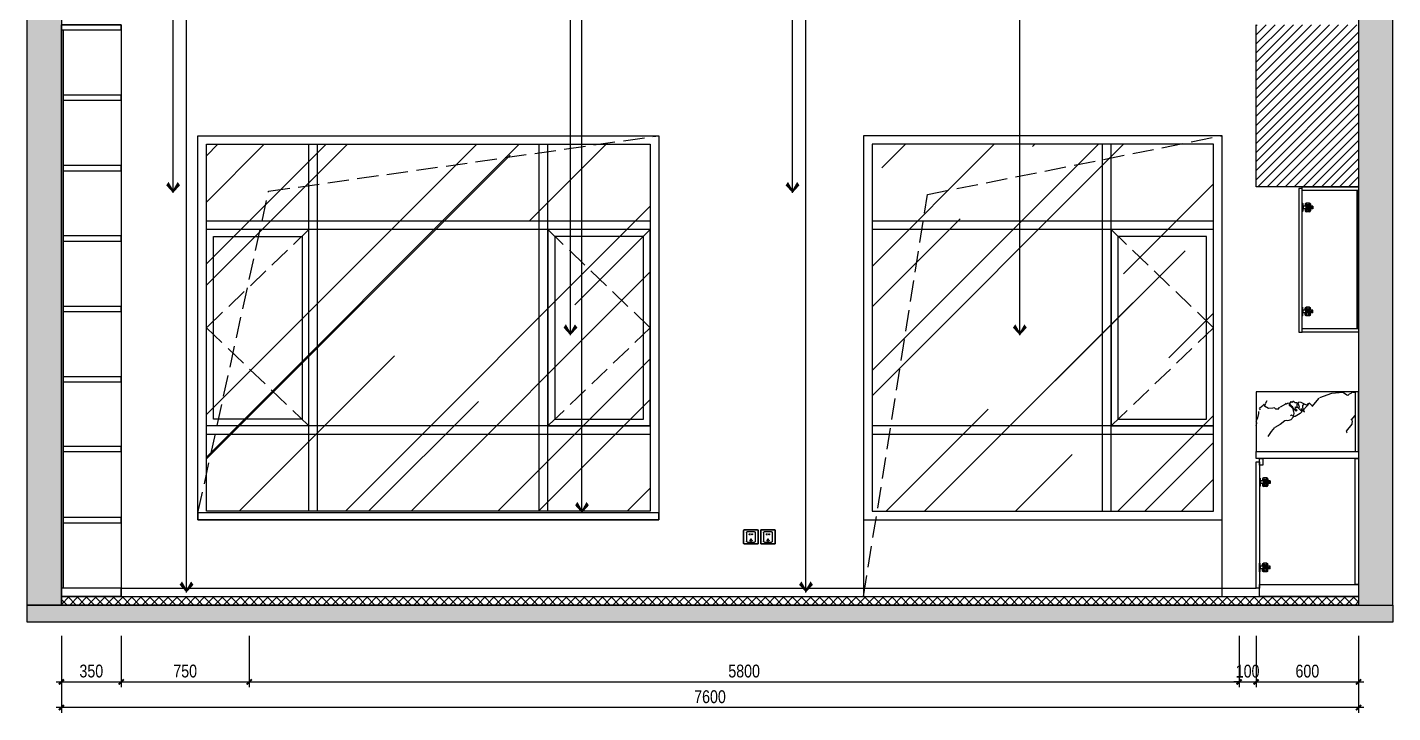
# Model space of a CAD drawing. Extents: x 468514 to 728049, y -74127 to 69080.
# Drawn here: x 523005 to 531005, y 995 to 5010 of the extents above; entities that cross this region are included whole.
import ezdxf

# ---------------------------------------------------------------- set-up
doc = ezdxf.new("R2010")
doc.units = 0
doc.header["$LTSCALE"] = 500
doc.header["$MEASUREMENT"] = 0
doc.linetypes.add('DASH', pattern=[0.35, 0.25, -0.1])
doc.layers.get('Defpoints').update_dxf_attribs({"color": 229})
for name, color, linetype in [('E 立面填充', 250, 'Continuous'), ('E 立面墙体', 245, 'Continuous'), ('E 立面家具、洁具', 153, 'Continuous'), ('E 立面材料分格线', 8, 'Continuous'), ('E 立面材料类别线', 154, 'Continuous'), ('E 立面标注尺寸', 9, 'Continuous'), ('E 立面装饰完成线', 225, 'Continuous'), ('E 立面门', 107, 'Continuous')]:
    doc.layers.add(name, color=color, linetype=linetype)
doc.styles.add('PDC DIM', font='PMingLiU-ExtB.ttf', dxfattribs={"width": 0.85})
doc.dimstyles.new('PDC-A2', dxfattribs={"dimscale": 0, "dimtxt": 2.5, "dimasz": 1, "dimexe": 1, "dimexo": 1, "dimgap": 0.7, "dimtad": 1, "dimdec": 0, "dimtxsty": 'PDC DIM', "dimblk": 'ARCHTICK', "dimcen": 1, "dimdle": 1, "dimclrd": 8, "dimclre": 8, "dimclrt": 9, "dimadec": 0, "dimazin": 0, "dimtfac": 1, "dimtdec": 0, "dimtix": 1, "dimtmove": 2, "dimatfit": 3, "dimldrblk": 'PDC A2 T R', "dimfxl": 10, "dimfxlon": 1, "dimarcsym": 0})
pattern_1 = [(45, (29110.836, 0), (-35.355339, 35.355339), []), (50, (29110.836, 0), (71.726018, -6.2752135), [7.5, -82.5]), (355, (29110.836, 0), (-13.875133, 75.219213), [6, -66]), (100.4514, (29116.81, -0.52), (57.850938, 68.943954), [6.374019, -70.114211]), (46.1842, (29110.84, 20), (106.724105, -16.551901), [11.25, -123.75]), (96.6356, (29119.73, 18.62), (93.46627, 97.411787), [9.561029, -105.1713]), (351.1842, (29110.84, 20), (93.466195, 97.41186), [9, -99]), (21, (29120.836, 15), (59.690705, -40.261889), [7.5, -82.5]), (326, (29120.836, 15), (24.331533, 72.515005), [6, -66]), (71.4514, (29125.81, 11.645), (84.022263, 32.25305), [6.374019, -70.114211]), (37.5, (29110.836, 0), (1.2159855, 33.2893854), [0.5, -65.2, 0.5, -67, 0.5, -66.25]), (7.5, (29110.836, 0), (26.3069537, 39.4411712), [0.5, -38.2, 0.5, -63.7, 0.5, -25.25]), (327.5, (29088.536, 0), (53.3822436, -2.2554872), [0.5, -25, 0.5, -78, 0.5, -103.5]), (317.5, (29078.536, 0), (58.318617, 10.0104982), [0.5, -32.5, 0.5, -51.8, 0.5, -73.5])]

# ---------------------------------------------------------------- blocks, each defined once
blk = doc.blocks.new('sdfds')
at = {"linetype": 'ByBlock'}
for p, q in [((0, 25), (0, -25)), ((1, 25), (0, 25)), ((3, 23), (3, -23)), ((63, 7.5), (3, 7.5)), ((6, 6.5), (3, 6.5)), ((5, 6.5), (5, -6.5)), ((6, 6.5), (6, -6.5)), ((18, 20), (18, 7.5)), ((22, 7.5), (22, -7.5)), ((43, 25), (23, 25)), ((36.2, -5), (36.2, 5)), ((36.2, 5), (43.2, 5)), ((43.2, 5.5), (43.2, 5)), ((46.2, 5.5), (43.2, 5.5)), ((46.2, 5.5), (46.2, -5.5)), ((48, 20), (48, 7.5)), ((63, 2.5), (58.6, 2.5)), ((62, 2.5), (62, -2.5)), ((63, 7.5), (63, 2.5)), ((1, -25), (0, -25)), ((6, -6.5), (3, -6.5)), ((63, -7.5), (3, -7.5)), ((18, -7.5), (18, -20)), ((43, -25), (23, -25)), ((43.2, -5), (36.2, -5)), ((43.2, -5), (43.2, -5.5)), ((46.2, -5.5), (43.2, -5.5)), ((48, -7.5), (48, -20)), ((63, -2.5), (58.6, -2.5)), ((63, -2.5), (63, -7.5))]:
    blk.add_line(p, q, dxfattribs=at)
for points in [[(26.3, 18.6), (26.3, 16.1), (28.8, 16.1), (28.8, 15.1), (26.3, 15.1), (26.3, 12.6), (25.3, 12.6), (25.3, 15.1), (22.9, 15.1), (22.9, 16.1), (25.3, 16.1), (25.3, 18.6), (26.3, 18.6)], [(28.7, 3), (28.7, 0.5), (26.2, 0.5), (26.2, -0.5), (28.7, -0.5), (28.7, -3), (29.7, -3), (29.7, -0.5), (32.1, -0.5), (32.1, 0.5), (29.7, 0.5), (29.7, 3), (28.7, 3)], [(39.7, 18.6), (39.7, 16.1), (37.2, 16.1), (37.2, 15.1), (39.7, 15.1), (39.7, 12.6), (40.7, 12.6), (40.7, 15.1), (43.1, 15.1), (43.1, 16.1), (40.7, 16.1), (40.7, 18.6), (39.7, 18.6)], [(55, 3), (55, 0.5), (52.5, 0.5), (52.5, -0.5), (55, -0.5), (55, -3), (56, -3), (56, -0.5), (58.5, -0.5), (58.5, 0.5), (56, 0.5), (56, 3), (55, 3)], [(26.3, -18.6), (26.3, -16.1), (28.8, -16.1), (28.8, -15.1), (26.3, -15.1), (26.3, -12.6), (25.3, -12.6), (25.3, -15.1), (22.9, -15.1), (22.9, -16.1), (25.3, -16.1), (25.3, -18.6), (26.3, -18.6)], [(39.7, -18.6), (39.7, -16.1), (37.2, -16.1), (37.2, -15.1), (39.7, -15.1), (39.7, -12.6), (40.7, -12.6), (40.7, -15.1), (43.1, -15.1), (43.1, -16.1), (40.7, -16.1), (40.7, -18.6), (39.7, -18.6)]]:
    blk.add_lwpolyline(points, dxfattribs=at)
for centre in [(25.8, 15.6), (29.2, 0), (40.2, 15.6), (55.5, 0), (25.8, -15.6), (40.2, -15.6)]:
    blk.add_circle(centre, 4, dxfattribs=at)
for centre, radius, start, end in [((1, 23), 2, 0, 90), ((23, 20), 5, 90, 180), ((40.2, 17.5), 3.5, 0, 180), ((40.2, 13.7), 3.5, 180, 0), ((43, 20), 5, 0, 90), ((1, -23), 2, 270, 0), ((23, -20), 5, 180, 270), ((25.8, -13.7), 3.5, 0, 180), ((25.8, -17.5), 3.5, 180, 0), ((43, -20), 5, 270, 0)]:
    blk.add_arc(centre, radius, start, end, dxfattribs=at)
blk = doc.blocks.new('ffffaasd')
at = {"linetype": 'DASH', "lineweight": -2, "ltscale": 20}
for p, q in [((69901.2, 418084.7), (69860.2, 418084.7)), ((69855.2, 418079.7), (69855.2, 418028.7)), ((69901.2, 418023.7), (69860.2, 418023.7)), ((69906.2, 418079.7), (69906.2, 418028.7))]:
    blk.add_line(p, q, dxfattribs=at)
for points in [[(69843.2, 418011.7), (69918.2, 418011.7, 0.414214), (69923.2, 418016.7), (69923.2, 418091.7, 0.414214), (69918.2, 418096.7), (69843.2, 418096.7, 0.414214), (69838.2, 418091.7), (69838.2, 418016.7, 0.414214)], [(69843.2, 418013.7), (69918.2, 418013.7, 0.414214), (69921.2, 418016.7), (69921.2, 418091.7, 0.414214), (69918.2, 418094.7), (69843.2, 418094.7, 0.414214), (69840.2, 418091.7), (69840.2, 418016.7, 0.414214)]]:
    blk.add_lwpolyline(points, format="xyb", close=True, dxfattribs=at)
for points in [[(69873.7, 418066.6), (69875.7, 418066.6), (69875.7, 418071.6), (69873.7, 418071.6)], [(69887.7, 418066.6), (69885.7, 418066.6), (69885.7, 418071.6), (69887.7, 418071.6)]]:
    blk.add_lwpolyline(points, dxfattribs=at)
for points in [[(69875.8, 418028.1), (69877.7, 418028.6), (69876.2, 418034.4), (69874.2, 418033.9)], [(69879.7, 418037.6), (69881.7, 418037.6), (69881.7, 418043.6), (69879.7, 418043.6)], [(69885.6, 418028.1), (69883.7, 418028.6), (69885.2, 418034.4), (69887.2, 418033.9)]]:
    blk.add_lwpolyline(points, close=True, dxfattribs=at)
for centre, radius, start, end in [((69860.2, 418079.7), 5, 90, 180), ((69901.2, 418079.7), 5, 0, 90), ((69860.2, 418028.7), 5, 180, 270), ((69873.9, 418069.1), 2.51, 93.6471, 266.3529), ((69887.5, 418069.1), 2.51, 273.6471, 86.3529), ((69901.2, 418028.7), 5, 270, 0)]:
    blk.add_arc(centre, radius, start, end, dxfattribs=at)
blk = doc.blocks.new('d34')
at = {"linetype": 'ByBlock', "lineweight": -2}
blk.add_blockref('ffffaasd', (0, 0), dxfattribs=at)
blk = doc.blocks.new('_ArchTick')
at = {"color": 0, "linetype": 'ByBlock', "const_width": 0.4}
blk.add_lwpolyline([(-0.5, -0.5), (0.5, 0.5)], dxfattribs=at)
blk = doc.blocks.new('*D1595')
at = {"layer": 'Defpoints', "color": 0, "transparency": 16777216}
for p in [(523204.8, 1475), (523554.8, 1475), (523554.8, 1175)]:
    blk.add_point(p, dxfattribs=at)
at = {"layer": 'E 立面标注尺寸', "color": 8, "lineweight": -2, "transparency": 16777216}
for p, q in [((523204.8, 1445), (523204.8, 1145)), ((523554.8, 1445), (523554.8, 1145)), ((523174.8, 1175), (523584.8, 1175))]:
    blk.add_line(p, q, dxfattribs=at)
at = {"layer": 'E 立面标注尺寸', "color": 8, "lineweight": -2, "transparency": 16777216, "xscale": 29.99999882274668, "yscale": 29.99999882274668, "zscale": 29.99999882274668, "rotation": 180}
blk.add_blockref('_ArchTick', (523204.8, 1175), dxfattribs=at)
at = {"layer": 'E 立面标注尺寸', "color": 8, "lineweight": -2, "transparency": 16777216, "xscale": 29.99999882274668, "yscale": 29.99999882274668, "zscale": 29.99999882274668}
blk.add_blockref('_ArchTick', (523554.8, 1175), dxfattribs=at)
at = {"layer": 'E 立面标注尺寸', "color": 9, "transparency": 16777216, "insert": (523379.8, 1238.5), "char_height": 75, "attachment_point": 5, "style": 'PDC DIM'}
blk.add_mtext('350', dxfattribs=at)
blk = doc.blocks.new('PDC A2 T R')
at = {"color": 0, "linetype": 'ByBlock'}
blk.add_line((0, 0), (-2, 0), dxfattribs=at)
for points in [[(-2.15, 0.89), (-1.49, 1.35), (-0.6, 0), (0, 0)], [(-2.15, -0.89), (-1.49, -1.35), (-0.6, 0), (0, 0)]]:
    blk.add_solid(points, dxfattribs=at)
blk = doc.blocks.new('*D1596')
at = {"layer": 'Defpoints', "color": 0, "transparency": 16777216}
for p in [(523554.8, 1475), (524304.8, 1475), (524304.8, 1175)]:
    blk.add_point(p, dxfattribs=at)
at = {"layer": 'E 立面标注尺寸', "color": 8, "lineweight": -2, "transparency": 16777216}
for p, q in [((523554.8, 1445), (523554.8, 1145)), ((524304.8, 1445), (524304.8, 1145)), ((523524.8, 1175), (524334.8, 1175))]:
    blk.add_line(p, q, dxfattribs=at)
at = {"layer": 'E 立面标注尺寸', "color": 8, "lineweight": -2, "transparency": 16777216, "xscale": 29.99999882274668, "yscale": 29.99999882274668, "zscale": 29.99999882274668, "rotation": 180}
blk.add_blockref('_ArchTick', (523554.8, 1175), dxfattribs=at)
at = {"layer": 'E 立面标注尺寸', "color": 8, "lineweight": -2, "transparency": 16777216, "xscale": 29.99999882274668, "yscale": 29.99999882274668, "zscale": 29.99999882274668}
blk.add_blockref('_ArchTick', (524304.8, 1175), dxfattribs=at)
at = {"layer": 'E 立面标注尺寸', "color": 9, "transparency": 16777216, "insert": (523929.8, 1238.5), "char_height": 75, "attachment_point": 5, "style": 'PDC DIM'}
blk.add_mtext('750', dxfattribs=at)
blk = doc.blocks.new('*D1597')
at = {"layer": 'Defpoints', "color": 0, "transparency": 16777216}
for p in [(524304.8, 1475), (530104.8, 1475), (530104.8, 1175)]:
    blk.add_point(p, dxfattribs=at)
at = {"layer": 'E 立面标注尺寸', "color": 8, "lineweight": -2, "transparency": 16777216}
for p, q in [((524304.8, 1445), (524304.8, 1145)), ((530104.8, 1445), (530104.8, 1145)), ((524274.8, 1175), (530134.8, 1175))]:
    blk.add_line(p, q, dxfattribs=at)
at = {"layer": 'E 立面标注尺寸', "color": 8, "lineweight": -2, "transparency": 16777216, "xscale": 29.99999882274668, "yscale": 29.99999882274668, "zscale": 29.99999882274668, "rotation": 180}
blk.add_blockref('_ArchTick', (524304.8, 1175), dxfattribs=at)
at = {"layer": 'E 立面标注尺寸', "color": 8, "lineweight": -2, "transparency": 16777216, "xscale": 29.99999882274668, "yscale": 29.99999882274668, "zscale": 29.99999882274668}
blk.add_blockref('_ArchTick', (530104.8, 1175), dxfattribs=at)
at = {"layer": 'E 立面标注尺寸', "color": 9, "transparency": 16777216, "insert": (527204.8, 1238.5), "char_height": 75, "attachment_point": 5, "style": 'PDC DIM'}
blk.add_mtext('5800', dxfattribs=at)
blk = doc.blocks.new('*D1598')
at = {"layer": 'Defpoints', "color": 0, "transparency": 16777216}
for p in [(530104.8, 1475), (530204.8, 1475), (530204.8, 1175)]:
    blk.add_point(p, dxfattribs=at)
at = {"layer": 'E 立面标注尺寸', "color": 8, "lineweight": -2, "transparency": 16777216}
for p, q in [((530104.8, 1445), (530104.8, 1145)), ((530204.8, 1445), (530204.8, 1145)), ((530104.8, 1175), (530074.8, 1175)), ((530104.8, 1175), (530204.8, 1175)), ((530204.8, 1175), (530234.8, 1175))]:
    blk.add_line(p, q, dxfattribs=at)
at = {"layer": 'E 立面标注尺寸', "color": 8, "lineweight": -2, "transparency": 16777216, "xscale": 29.99999882274668, "yscale": 29.99999882274668, "zscale": 29.99999882274668}
blk.add_blockref('_ArchTick', (530104.8, 1175), dxfattribs=at)
at = {"layer": 'E 立面标注尺寸', "color": 8, "lineweight": -2, "transparency": 16777216, "xscale": 29.99999882274668, "yscale": 29.99999882274668, "zscale": 29.99999882274668, "rotation": 180}
blk.add_blockref('_ArchTick', (530204.8, 1175), dxfattribs=at)
at = {"layer": 'E 立面标注尺寸', "color": 9, "transparency": 16777216, "insert": (530154.8, 1237.8), "char_height": 75, "attachment_point": 5, "style": 'PDC DIM'}
blk.add_mtext('100', dxfattribs=at)
blk = doc.blocks.new('*D1599')
at = {"layer": 'Defpoints', "color": 0, "transparency": 16777216}
for p in [(530204.8, 1475), (530804.8, 1475), (530804.8, 1175)]:
    blk.add_point(p, dxfattribs=at)
at = {"layer": 'E 立面标注尺寸', "color": 8, "lineweight": -2, "transparency": 16777216}
for p, q in [((530204.8, 1445), (530204.8, 1145)), ((530804.8, 1445), (530804.8, 1145)), ((530174.8, 1175), (530834.8, 1175))]:
    blk.add_line(p, q, dxfattribs=at)
at = {"layer": 'E 立面标注尺寸', "color": 8, "lineweight": -2, "transparency": 16777216, "xscale": 29.99999882274668, "yscale": 29.99999882274668, "zscale": 29.99999882274668, "rotation": 180}
blk.add_blockref('_ArchTick', (530204.8, 1175), dxfattribs=at)
at = {"layer": 'E 立面标注尺寸', "color": 8, "lineweight": -2, "transparency": 16777216, "xscale": 29.99999882274668, "yscale": 29.99999882274668, "zscale": 29.99999882274668}
blk.add_blockref('_ArchTick', (530804.8, 1175), dxfattribs=at)
at = {"layer": 'E 立面标注尺寸', "color": 9, "transparency": 16777216, "insert": (530504.8, 1238.2), "char_height": 75, "attachment_point": 5, "style": 'PDC DIM'}
blk.add_mtext('600', dxfattribs=at)
blk = doc.blocks.new('*D1600')
at = {"layer": 'Defpoints', "color": 0, "transparency": 16777216}
for p in [(523204.8, 1475), (530804.8, 1475), (523204.8, 1025)]:
    blk.add_point(p, dxfattribs=at)
at = {"layer": 'E 立面标注尺寸', "color": 8, "lineweight": -2, "transparency": 16777216}
for p, q in [((523204.8, 1325), (523204.8, 995)), ((530804.8, 1325), (530804.8, 995)), ((530834.8, 1025), (523174.8, 1025))]:
    blk.add_line(p, q, dxfattribs=at)
at = {"layer": 'E 立面标注尺寸', "color": 8, "lineweight": -2, "transparency": 16777216, "xscale": 29.99999882274668, "yscale": 29.99999882274668, "zscale": 29.99999882274668, "rotation": 180}
blk.add_blockref('_ArchTick', (523204.8, 1025), dxfattribs=at)
at = {"layer": 'E 立面标注尺寸', "color": 8, "lineweight": -2, "transparency": 16777216, "xscale": 29.99999882274668, "yscale": 29.99999882274668, "zscale": 29.99999882274668}
blk.add_blockref('_ArchTick', (530804.8, 1025), dxfattribs=at)
at = {"layer": 'E 立面标注尺寸', "color": 9, "transparency": 16777216, "insert": (527004.8, 1088.2), "char_height": 75, "attachment_point": 5, "style": 'PDC DIM'}
blk.add_mtext('7600', dxfattribs=at)

msp = doc.modelspace()

# ---------------------------------------------------------------- hatches: boundary and pattern name
at = {"layer": 'E 立面填充'}
h = msp.add_hatch(dxfattribs=at)
h.set_pattern_fill('ANSI31', color=256, scale=300)
h.paths.add_polyline_path([(530804.8, 5025), (530624.8, 5025), (530204.8, 5025), (530204.8, 4075), (530804.8, 4075)])
h = msp.add_hatch(dxfattribs=at)
h.set_pattern_fill('大理石3', color=256, scale=800, angle=45, pattern_type=2)
h.set_pattern_definition([(225, (-79.25, 354), (-895.33906, -236.0318), [7.61905, -792.3809]), (207.060616, (-114.443, 416.14), (-1461.0244923, -801.7171985), [36.0378, -7531.89296]), (45, (-82.85, 325.3), (236.0318, 895.33906), [22.85714, -777.1428]), (75.23153, (-287.27, 287.27), (565.68538, 565.68543), [17.6367, -908.29144]), (100.534306, (-282.77, 304.32), (-423.275483, 1554.64633), [13.4633, -2813.8279]), (64.272204, (-285.235, 317.56), (801.717195, 1461.024495), [20.1784, -4217.2839]), (75.23153, (-276.48, 335.74), (565.68538, 565.68543), [26.4551, -899.47304]), (94.37042, (-269.73, 361.32), (-329.65364, 329.65364), [11.7006, -1216.8644]), (64.272204, (-230.66, 419.225), (801.717195, 1461.024495), [20.1784, -4217.2839]), (61.244824, (-238.3, 405.3), (236.03179, 895.33906), [15.8718, -1650.6644]), (150.960523, (-214.07, 391.86), (-329.653628, 329.65364), [27.70814, -2881.6473]), (182.003487, (-188.05, 392.77), (-2120.331756, -142.409914), [26.04286, -5442.9565]), (194.76847, (-179.5, 395), (-565.68543, -565.6854), [8.81836, -917.10984]), (135, (-171.7, 387.2), (565.6854, 565.6854), [11.1, -455.10056]), (175.62958, (-160, 386.28), (-329.65363, 329.65364), [11.7006, -1216.8644]), (135, (-259.85, 383.8), (565.6854, 565.6854), [8.88, -457.32056]), (225, (-252.66, 403.5), (-895.33906, -236.0318), [19.0476, -780.9523]), (225, (-239.2, 417), (-895.33906, -236.0318), [19.0476, -780.9523]), (51.64784, (-158.435, 384.71), (565.685405, 565.685438), [19.17655, -4007.8997]), (203.768825, (-82.85, 325.29), (-895.33906, -236.03179), [12.26074, -2562.4959]), (194.76847, (-94.07, 320.35), (-565.68543, -565.6854), [8.81836, -917.10984]), (164.769547, (-102.6, 318.1), (-329.65364, 329.65359), [7.67256, -1603.5652]), (194.76847, (-110, 320.1), (-565.68543, -565.6854), [8.81836, -917.10984]), (217.621251, (-118.53, 317.87), (-2592.395309, -1933.088101), [34.572, -7225.55]), (210.479445, (-145.914, 296.764), (-1461.0244825, -801.717219), [35.417, -7402.1557]), (49.166286, (-196.417, 255.68), (565.6853934, 565.6854535), [30.55694, -6386.4005]), (55.99282, (-215.95, 226.73), (565.68537, 565.685465), [34.9266, -2409.9339]), (144.737116, (398.925, 452.3), (-329.65364, 329.653627), [22.5245, -4707.62384]), (49.4429614, (272.32, 325.69), (3630.1443387, 4289.4516123), [57.3151, -11978.8536]), (180.83554, (414.85, 452.53), (-1224.992692, 93.621813), [15.9318, -3329.7483]), (135, (418, 449.4), (565.6854, 565.6854), [4.44, -461.76056]), (225, (428.77, 460.16), (-895.33906, -236.0318), [15.2381, -784.76184]), (135, (433.5, 455.46), (565.6854, 565.6854), [6.66, -459.54056]), (61.244824, (433.48, 455.46), (236.03179, 895.33906), [7.9359, -1658.6003]), (135, (275.46, 322.55), (565.6854, 565.6854), [4.44, -461.76056]), (105.230453, (277.47, 315.15), (-329.65364, 329.65363), [7.67256, -1603.5652]), (86.157558, (276.8, 305.05), (-93.621847, 1224.992694), [10.1196, -2114.9892]), (94.37042, (277.24, 299.22), (-329.65364, 329.65364), [5.8503, -1222.7147]), (49.758906, (242.67, 258.37), (565.685414, 565.685436), [53.5178, -5565.85424]), (135, (245.8, 255.2), (565.6854, 565.6854), [4.44, -461.76056]), (45, (243.1, 252.53), (236.0318, 895.33906), [3.8095, -796.1905]), (135, (247.8, 247.8), (565.6854, 565.6854), [6.66, -459.54056]), (89.16446, (410.2, 570.32), (-93.621842, 1224.992693), [15.9318, -3329.7483]), (46.9632996, (369.815, 567.607), (565.6854057, 565.6854466), [64.79994, -13543.188]), (135, (414.9, 565.6), (565.6854, 565.6854), [6.66, -459.54056]), (49.758906, (397.625, 545.184), (565.685414, 565.685436), [26.7589, -5592.6132]), (203.768825, (397.62, 545.18), (-895.33906, -236.03179), [12.26074, -2562.4959]), (45, (378.3, 532.16), (236.0318, 895.33906), [11.4286, -788.57136]), (135, (386.2, 524.3), (565.6854, 565.6854), [11.1, -455.10056]), (48.704735, (363.5, 498.5), (565.685376, 565.685466), [34.3575, -7180.7199]), (135, (383.9, 478.1), (565.6854, 565.6854), [28.86004, -437.34056]), (45, (381.2, 475.4), (236.0318, 895.33906), [3.8095, -796.1905]), (86.157558, (380.53, 465.3), (-93.621847, 1224.992694), [10.1196, -2114.9892]), (135, (342.2, 492.9), (565.6854, 565.6854), [17.76, -448.44056]), (183.842442, (352.28, 493.56), (-1224.99269, 93.62185), [10.1196, -2114.9892]), (135, (360.1, 485.7), (565.6854, 565.6854), [11.1, -455.10056]), (100.534306, (362.59, 472.47), (-423.275483, 1554.64633), [13.4633, -2813.8279]), (86.157558, (361.91, 462.38), (-93.621847, 1224.992694), [10.1196, -2114.9892]), (49.166286, (341.93, 439.255), (565.6853934, 565.6854535), [30.55694, -6386.4005]), (89.16446, (341.7, 423.33), (-93.621842, 1224.992693), [15.9318, -3329.7483]), (59.520554, (323.73, 392.803), (801.7172134, 1461.0244863), [35.417, -7402.1557]), (45, (304.88, 373.95), (236.0318, 895.33906), [26.66666, -773.3333]), (135, (309.6, 369.2), (565.6854, 565.6854), [6.66, -459.54056]), (135, (-71.4, 346.2), (565.6854, 565.6854), [11.1, -455.10056]), (225, (-66, 351.55), (-895.33906, -236.0318), [7.61905, -792.3809]), (75.23153, (-66, 351.55), (565.68538, 565.68543), [13.22754, -912.70064]), (105.230453, (-62.64, 364.34), (-329.65364, 329.65363), [7.67256, -1603.5652]), (135, (-64.66, 371.74), (565.6854, 565.6854), [4.44, -461.76056]), (94.37042, (-67.8, 374.88), (-329.65364, 329.65364), [17.5509, -1211.0141]), (116.057786, (-69.13, 392.38), (-329.653636, 329.653637), [11.73554, -2452.72704]), (135, (-74.3, 402.9), (565.6854, 565.6854), [22.2, -444.00056]), (86.157558, (-90.66, 408.53), (-93.621847, 1224.992694), [10.1196, -2114.9892]), (139.266856, (-51.866, 375.114), (-329.65366, 329.6536006), [51.202, -10701.2144]), (225, (-46.5, 380.5), (-895.33906, -236.0318), [7.61905, -792.3809]), (150.960523, (-46.48, 380.5), (-329.653628, 329.65364), [13.8541, -2895.50136]), (75.23153, (-58.6, 387.23), (565.68538, 565.68543), [8.81836, -917.10984]), (75.23153, (-56.34, 395.75), (565.68538, 565.68543), [4.4092, -921.51896]), (135, (-50.5, 395.3), (565.6854, 565.6854), [6.66, -459.54056]), (194.76847, (-42, 397.56), (-565.68543, -565.6854), [8.81836, -917.10984]), (135, (-37.3, 392.85), (565.6854, 565.6854), [6.66, -459.54056]), (225, (-31.9, 398.23), (-895.33906, -236.0318), [7.61905, -792.3809]), (105.230453, (-31.89, 398.23), (-329.65364, 329.65363), [7.67256, -1603.5652]), (116.057786, (-33.9, 405.64), (-329.653636, 329.653637), [11.73554, -2452.72704]), (135, (-39.06, 416.2), (565.6854, 565.6854), [6.66, -459.54056]), (45, (-46.46, 418.2), (236.0318, 895.33906), [3.8095, -796.1905]), (94.37042, (-45.12, 400.7), (-329.65364, 329.65364), [17.5509, -1211.0141]), (135, (-16.9, 372.4), (565.6854, 565.6854), [39.96006, -426.24056]), (135, (-16.9, 372.4), (565.6854, 565.6854), [6.66, -459.54056]), (75.23153, (-21.58, 377.15), (565.68538, 565.68543), [8.81836, -917.10984]), (135, (-19.3, 385.7), (565.6854, 565.6854), [6.66, -459.54056]), (135, (-3.6, 370), (565.6854, 565.6854), [28.86004, -437.34056]), (109.920414, (-3.63, 369.98), (-752.929114, 1884.299969), [26.962, -5635.0612]), (89.16446, (-12.82, 395.33), (-93.621842, 1224.992693), [15.9318, -3329.7483]), (225, (-4.5, 419.34), (-895.33906, -236.0318), [11.4286, -788.57136]), (75.23153, (-114.44, 416.14), (565.68538, 565.68543), [4.4092, -921.51896]), (135, (-108.6, 415.7), (565.6854, 565.6854), [6.66, -459.54056]), (225, (-103.2, 421.1), (-895.33906, -236.0318), [7.61905, -792.3809]), (180.83554, (-87.29, 421.32), (-1224.992692, 93.621813), [15.9318, -3329.7483]), (55.99282, (-87.29, 421.32), (565.68537, 565.685465), [11.6422, -2433.2183]), (135, (-76.1, 426.26), (565.6854, 565.6854), [6.66, -459.54056]), (225, (-70.7, 431.65), (-895.33906, -236.0318), [7.61905, -792.3809]), (175.62958, (-64.85, 431.2), (-329.65363, 329.65364), [5.8503, -1222.7147]), (135, (-57, 423.35), (565.6854, 565.6854), [11.1, -455.10056]), (183.842442, (-46.9, 424.03), (-1224.99269, 93.62185), [10.1196, -2114.9892]), (135, (-43.8, 420.9), (565.6854, 565.6854), [4.44, -461.76056]), (225, (-35.7, 428.97), (-895.33906, -236.0318), [11.4286, -788.57136]), (169.465693, (-22.45, 426.51), (-1554.64633, 423.275476), [13.4633, -2813.8279]), (153.942213, (9.18, 411.04), (-329.653664, 329.653577), [35.2066, -2429.256]), (225, (17.26, 419.12), (-895.33906, -236.0318), [11.4286, -788.57136]), (194.76847, (25.8, 421.37), (-565.68543, -565.6854), [8.81836, -917.10984]), (135, (43.06, 404.1), (565.6854, 565.6854), [24.42, -441.78056]), (48.9219994, (43.056, 404.105), (4195.8297647, 4855.1370363), [64.9139, -13567.0104]), (200.61756, (156.174, 479.55), (-3251.70261, -1273.78079), [75.2862, -7829.76336]), (184.578541, (221.018, 484.741), (-2120.3317516, -142.4099958), [65.052, -13595.8712]), (147.887442, (249.953, 466.58), (-3202.9145185, 2071.5436413), [34.16054, -7139.55416]), (225, (258.03, 474.66), (-895.33906, -236.0318), [11.4286, -788.57136]), (203.768825, (269.25, 479.6), (-895.33906, -236.03179), [12.26074, -2562.4959]), (225, (277.34, 487.7), (-895.33906, -236.0318), [11.4286, -788.57136]), (135, (280.5, 484.55), (565.6854, 565.6854), [4.44, -461.76056]), (169.465693, (293.71, 482.09), (-1554.64633, 423.275476), [13.4633, -2813.8279]), (135, (303.1, 472.7), (565.6854, 565.6854), [13.32, -452.88056]), (50.54746, (303.13, 472.67), (565.685395, 565.685445), [45.9294, -4776.65736]), (53.833124, (332.316, 508.13), (1933.0880126, 2592.3953767), [57.8287, -12086.2016]), (75.23153, (366.44, 554.8), (565.68538, 565.68543), [13.22754, -912.70064]), (48.032543, (-27.64, 361.665), (565.6853914, 565.685458), [83.92705, -8728.4128]), (210.479445, (-27.64, 361.665), (-1461.0244825, -801.717219), [35.417, -7402.1557]), (194.76847, (-58.16, 343.7), (-565.68543, -565.6854), [8.81836, -917.10984]), (45, (424.6, 609.8), (236.0318, 895.33906), [7.61905, -792.3809]), (135, (427.7, 606.7), (565.6854, 565.6854), [4.44, -461.76056]), (105.230453, (429.74, 599.27), (-329.65364, 329.65363), [7.67256, -1603.5652]), (45, (424.35, 593.9), (236.0318, 895.33906), [7.61905, -792.3809]), (135, (424.35, 593.9), (565.6854, 565.6854), [4.44, -461.76056]), (45, (410.43, 586.25), (236.0318, 895.33906), [15.2381, -784.76184]), (175.62958, (419.87, 614.52), (-329.65363, 329.65364), [5.8503, -1222.7147]), (225, (433.34, 628), (-895.33906, -236.0318), [19.0476, -780.9523]), (175.62958, (439.17, 627.55), (-329.65363, 329.65364), [5.8503, -1222.7147]), (169.465693, (452.41, 625.09), (-1554.64633, 423.275476), [13.4633, -2813.8279]), (135, (457.1, 620.4), (565.6854, 565.6854), [6.66, -459.54056]), (203.768825, (468.34, 625.32), (-895.33906, -236.03179), [12.26074, -2562.4959]), (198.45784, (496.615, 634.756), (-895.3390526, -236.0318135), [29.8083, -6229.932])])
h.paths.add_polyline_path([(530784.8, 2875), (530204.8, 2875), (530204.8, 2525), (530784.8, 2525)])
at = {"layer": 'E 立面墙体'}
h = msp.add_hatch(dxfattribs=at)
h.set_pattern_fill('钢筋混凝土', color=250, scale=10, pattern_type=2)
h.set_pattern_definition(pattern_1)
h.paths.add_polyline_path([(523204.8, 1625), (523004.8, 1625), (523004.8, 8425), (523204.8, 8425)])
h = msp.add_hatch(dxfattribs=at)
h.set_pattern_fill('钢筋混凝土', color=250, scale=10, pattern_type=2)
h.set_pattern_definition(pattern_1)
h.paths.add_polyline_path([(530804.8, 1625), (531004.8, 1625), (531004.8, 8425), (530804.8, 8425)])
h = msp.add_hatch(dxfattribs=at)
h.set_pattern_fill('AR-RROOF', color=250, scale=800, angle=45)
h.paths.add_polyline_path([(524054.8, 4325), (526654.8, 4325), (526654.8, 2175), (524054.8, 2175)])
h = msp.add_hatch(dxfattribs=at)
h.set_pattern_fill('AR-RROOF', color=250, scale=800, angle=45)
h.paths.add_polyline_path([(527954.8, 2175), (529954.8, 2175), (529954.8, 4325), (527954.8, 4325)])
h = msp.add_hatch(color=250, dxfattribs=at)
h.dxf.hatch_style = 1
h.paths.add_polyline_path([(531004.8, 1525), (523004.8, 1525), (523004.8, 1625), (531004.8, 1625)])
h = msp.add_hatch(dxfattribs=at)
h.set_pattern_fill('ANSI37', color=250, scale=300)
h.set_pattern_definition([(45, (29110.836, 0), (-26.5165043, 26.5165043), []), (135, (29110.836, 0), (-26.5165043, -26.5165043), [])])
h.paths.add_polyline_path([(523204.8, 1675), (530804.8, 1675), (530804.8, 1625), (523204.8, 1625)])

# ---------------------------------------------------------------- linework, layer by layer
for points in [[(523204.8, 1625), (523004.8, 1625), (523004.8, 8425), (523204.8, 8425)], [(530804.8, 1625), (531004.8, 1625), (531004.8, 8425), (530804.8, 8425)], [(531004.8, 1525), (523004.8, 1525), (523004.8, 1625), (531004.8, 1625)]]:
    msp.add_lwpolyline(points, close=True, dxfattribs=at)
at = {"layer": 'E 立面家具、洁具'}
msp.add_line((523554.8, 1725), (530204.8, 1725), dxfattribs=at)
for points in [[(523204.8, 5025), (523554.8, 5025), (523554.8, 1675), (523204.8, 1675)], [(530204.8, 2525), (530804.8, 2525), (530804.8, 2875), (530204.8, 2875)]]:
    msp.add_lwpolyline(points, close=True, dxfattribs=at)
at = {"layer": 'E 立面材料类别线'}
for points in [[(523554.8, 5025), (523204.8, 5025), (523204.8, 4995), (523554.8, 4995)], [(523204.8, 4995), (523214.8, 4995), (523214.8, 1725), (523204.8, 1725)], [(523554.8, 4612.5), (523214.8, 4612.5), (523214.8, 4582.5), (523554.8, 4582.5)], [(524004.8, 4375), (526704.8, 4375), (526704.8, 2125), (524004.8, 2125)], [(527904.8, 1675), (530004.8, 1675), (530004.8, 4375), (527904.8, 4375)], [(523554.8, 4200), (523214.8, 4200), (523214.8, 4170), (523554.8, 4170)], [(530474.8, 4065), (530454.8, 4065), (530454.8, 3225), (530474.8, 3225)], [(530474.8, 4075), (530804.8, 4075), (530804.8, 4055), (530474.8, 4055)], [(530804.8, 4055), (530794.8, 4055), (530794.8, 3245), (530804.8, 3245)], [(523554.8, 3787.5), (523214.8, 3787.5), (523214.8, 3757.5), (523554.8, 3757.5)], [(523554.8, 3375), (523214.8, 3375), (523214.8, 3345), (523554.8, 3345)], [(530474.8, 3245), (530804.8, 3245), (530804.8, 3225), (530474.8, 3225)], [(523554.8, 2962.5), (523214.8, 2962.5), (523214.8, 2932.5), (523554.8, 2932.5)], [(530804.8, 2875), (530784.8, 2875), (530784.8, 2525), (530804.8, 2525)], [(523554.8, 2555), (523214.8, 2555), (523214.8, 2525), (523554.8, 2525)], [(530204.8, 2525), (530804.8, 2525), (530804.8, 2485), (530204.8, 2485)], [(530224.8, 2485), (530244.8, 2485), (530244.8, 2445), (530224.8, 2445)], [(530804.8, 1745), (530784.8, 1745), (530784.8, 2485), (530804.8, 2485)], [(530224.8, 1725), (530204.8, 1725), (530204.8, 2465), (530224.8, 2465)], [(524004.8, 2125), (526704.8, 2125), (526704.8, 2165), (524004.8, 2165)], [(523554.8, 2137.5), (523214.8, 2137.5), (523214.8, 2107.5), (523554.8, 2107.5)], [(523554.8, 1725), (523204.8, 1725), (523204.8, 1675), (523554.8, 1675)], [(530224.8, 1745), (530804.8, 1745), (530804.8, 1675), (530224.8, 1675)]]:
    msp.add_lwpolyline(points, close=True, dxfattribs=at)
msp.add_lwpolyline([(530804.8, 4075), (530204.8, 4075), (530204.8, 5025)], dxfattribs=at)
at = {"layer": 'E 立面装饰完成线'}
msp.add_lwpolyline([(523204.8, 1675), (530804.8, 1675), (530804.8, 1625), (523204.8, 1625)], close=True, dxfattribs=at)
at = {"layer": 'E 立面门'}
for p, q in [((524654.8, 2175), (524654.8, 4325)), ((524704.8, 2175), (524704.8, 4325)), ((526004.8, 2175), (526004.8, 4325)), ((526054.8, 2175), (526054.8, 4325)), ((529304.8, 2175), (529304.8, 4325)), ((529354.8, 2175), (529354.8, 4325)), ((526654.8, 3875), (524054.8, 3875)), ((529954.8, 3875), (527954.8, 3875)), ((526654.8, 3825), (524054.8, 3825)), ((529954.8, 3825), (527954.8, 3825)), ((526654.8, 2675), (524054.8, 2675)), ((529954.8, 2675), (527954.8, 2675)), ((526654.8, 2625), (524054.8, 2625)), ((529954.8, 2625), (527954.8, 2625)), ((527904.8, 2125), (530004.8, 2125))]:
    msp.add_line(p, q, dxfattribs=at)
at = {"layer": 'E 立面门', "color": 8, "linetype": 'DASH'}
for points in [[(524004.8, 2165), (524418.5, 4049.5), (526704.8, 4375)], [(527904.8, 1675), (528280, 4031.5), (530004.8, 4375)], [(524654.8, 3825), (524054.8, 3250), (524654.8, 2675)], [(526054.8, 3825), (526654.8, 3250), (526054.8, 2675)], [(529354.8, 3825), (529954.8, 3250), (529354.8, 2675)]]:
    msp.add_lwpolyline(points, dxfattribs=at)
at = {"layer": 'E 立面门'}
for points in [[(524054.8, 4325), (526654.8, 4325), (526654.8, 2175), (524054.8, 2175)], [(527954.8, 2175), (529954.8, 2175), (529954.8, 4325), (527954.8, 4325)], [(524614.8, 2715), (524094.8, 2715), (524094.8, 3785), (524614.8, 3785)], [(526054.8, 2675), (526654.8, 2675), (526654.8, 3825), (526054.8, 3825)], [(526094.8, 2715), (526614.8, 2715), (526614.8, 3785), (526094.8, 3785)], [(529354.8, 2675), (529954.8, 2675), (529954.8, 3825), (529354.8, 3825)], [(529394.8, 2715), (529914.8, 2715), (529914.8, 3785), (529394.8, 3785)]]:
    msp.add_lwpolyline(points, close=True, dxfattribs=at)

# ---------------------------------------------------------------- block references
at = {"layer": 'E 立面家具、洁具', "linetype": 'DASH', "ltscale": 20, "xscale": -1}
for p in [(597125.2, -416029.2), (597225.2, -416029.2)]:
    msp.add_blockref('d34', p, dxfattribs=at)
at = {"layer": 'E 立面材料分格线'}
for p in [(530474.8, 3955), (530224.8, 2345)]:
    msp.add_blockref('sdfds', p, dxfattribs=at)
at = {"layer": 'E 立面材料分格线', "xscale": -1, "rotation": 180}
for p in [(530474.8, 3345), (530224.8, 1845)]:
    msp.add_blockref('sdfds', p, dxfattribs=at)

# ---------------------------------------------------------------- dimensions: what is measured, and where the dimension line sits
at = {"layer": 'E 立面标注尺寸'}
for base, p1, p2, picture, middle in [((523554.8, 1175), (523204.8, 1475), (523554.8, 1475), '*D1595', (523379.8, 1238.5)), ((523204.8, 1025), (530804.8, 1475), (523204.8, 1475), '*D1600', (527004.8, 1088.2)), ((524304.8, 1175), (523554.8, 1475), (524304.8, 1475), '*D1596', (523929.8, 1238.5)), ((530104.8, 1175), (524304.8, 1475), (530104.8, 1475), '*D1597', (527204.8, 1238.5)), ((530204.8, 1175), (530104.8, 1475), (530204.8, 1475), '*D1598', (530154.8, 1237.8)), ((530804.8, 1175), (530204.8, 1475), (530804.8, 1475), '*D1599', (530504.8, 1238.2))]:
    dim = msp.add_linear_dim(base=base, p1=p1, p2=p2, dimstyle='PDC-A2', override={"dimscale": 29.999999}, dxfattribs=at)
    dim.commit()
    dim.dimension.update_dxf_attribs({"geometry": picture, "text_midpoint": middle})

# ---------------------------------------------------------------- leaders
at = {"layer": 'E 立面标注尺寸', "annotation_type": 0, "has_hookline": 1, "hookline_direction": 0}
for points, text_width in [([(523859, 4039.8), (523859, 8975), (524077.9, 8975)], 344.7), ([(526187, 3205.8), (526187, 8975), (526434.5, 8975)], 354.4), ([(527488.5, 4039.8), (527488.5, 8975), (527707.4, 8975)], 344.7), ([(528820.2, 3205.8), (528820.2, 8975), (529070.2, 8975)], 354.4), ([(523937.7, 1699.5), (523937.7, 8825), (524077.5, 8825)], 357.2), ([(526254.8, 2165), (526254.8, 8825), (526436.2, 8825)], 350.8), ([(527567.2, 1699.5), (527567.2, 8825), (527707, 8825)], 357.2)]:
    msp.add_leader(points, dimstyle='PDC-A2', override={"dimscale": 30.000004, "dimtad": 0}, dxfattribs=dict(at, text_width=text_width))

doc.saveas('drawing.dxf')
